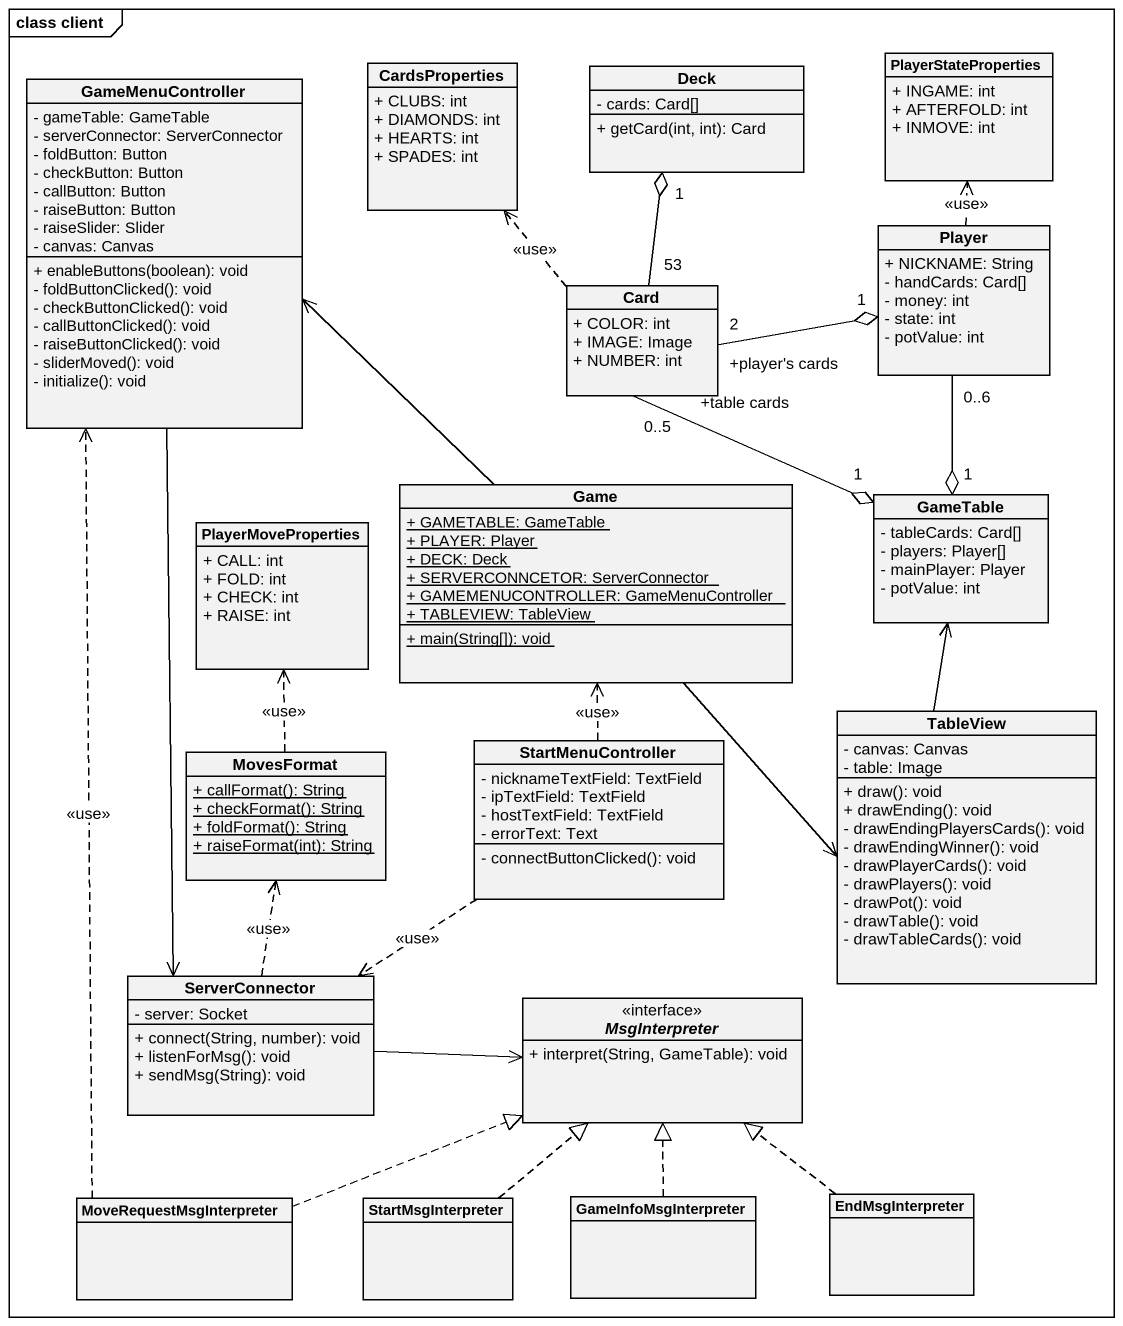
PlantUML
@startuml
mainframe class client
hide circle
hide empty members
skinparam classAttributeIconSize 0
class GameMenuController {
  - gameTable: GameTable
  - serverConnector: ServerConnector
  - foldButton: Button
  - checkButton: Button
  - callButton: Button
  - raiseButton: Button
  - raiseSlider: Slider
  - canvas: Canvas
  + enableButtons(boolean): void
  - foldButtonClicked(): void
  - checkButtonClicked(): void
  - callButtonClicked(): void
  - raiseButtonClicked(): void
  - sliderMoved(): void
  - initialize(): void
}
class CardsProperties {
  + CLUBS: int
  + DIAMONDS: int
  + HEARTS: int
  + SPADES: int
}
class Deck {
  - cards: Card[]
  + getCard(int, int): Card
}
class PlayerStateProperties {
  + INGAME: int
  + AFTERFOLD: int
  + INMOVE: int
}
class Player {
  + NICKNAME: String
  - handCards: Card[]
  - money: int
  - state: int
  - potValue: int
}
class "Card" as Card_ {
  + COLOR: int
  + IMAGE: Image
  + NUMBER: int
}
class Game {
  {static} + GAMETABLE: GameTable
  {static} + PLAYER: Player
  {static} + DECK: Deck
  {static} + SERVERCONNCETOR: ServerConnector
  {static} + GAMEMENUCONTROLLER: GameMenuController
  {static} + TABLEVIEW: TableView
  {static} + main(String[]): void
}
class GameTable {
  - tableCards: Card[]
  - players: Player[]
  - mainPlayer: Player
  - potValue: int
}
class PlayerMoveProperties {
  + CALL: int
  + FOLD: int
  + CHECK: int
  + RAISE: int
}
class MovesFormat {
  {static} + callFormat(): String
  {static} + checkFormat(): String
  {static} + foldFormat(): String
  {static} + raiseFormat(int): String
}
class StartMenuController {
  - nicknameTextField: TextField
  - ipTextField: TextField
  - hostTextField: TextField
  - errorText: Text
  - connectButtonClicked(): void
}
class TableView {
  - canvas: Canvas
  - table: Image
  + draw(): void
  + drawEnding(): void
  - drawEndingPlayersCards(): void
  - drawEndingWinner(): void
  - drawPlayerCards(): void
  - drawPlayers(): void
  - drawPot(): void
  - drawTable(): void
  - drawTableCards(): void
}
class ServerConnector {
  - server: Socket
  + connect(String, number): void
  + listenForMsg(): void
  + sendMsg(String): void
}
interface MsgInterpreter {
  + interpret(String, GameTable): void
}
class MoveRequestMsgInterpreter
class StartMsgInterpreter
class GameInfoMsgInterpreter
class EndMsgInterpreter
GameMenuController --> ServerConnector
Player .up.> PlayerStateProperties : <<use>>
Player "0..6" --o "1" GameTable
Card_ .up.> CardsProperties : <<use>>
Card_ "53" -up-o "1" Deck
Card_ "+player's cards\n2" -right-o "1" Player
Card_ "+table cards\n0..5" --o "1" GameTable
Game -up-> GameMenuController
Game --> TableView
MovesFormat .up.> PlayerMoveProperties : <<use>>
StartMenuController .up.> Game : <<use>>
StartMenuController ..> ServerConnector : <<use>>
TableView -up-> GameTable
ServerConnector .up.> MovesFormat : <<use>>
ServerConnector -right-> MsgInterpreter
MoveRequestMsgInterpreter .up.> GameMenuController : <<use>>
MoveRequestMsgInterpreter .right.|> MsgInterpreter
StartMsgInterpreter .up.|> MsgInterpreter
GameInfoMsgInterpreter .up.|> MsgInterpreter
EndMsgInterpreter .up.|> MsgInterpreter
@enduml
